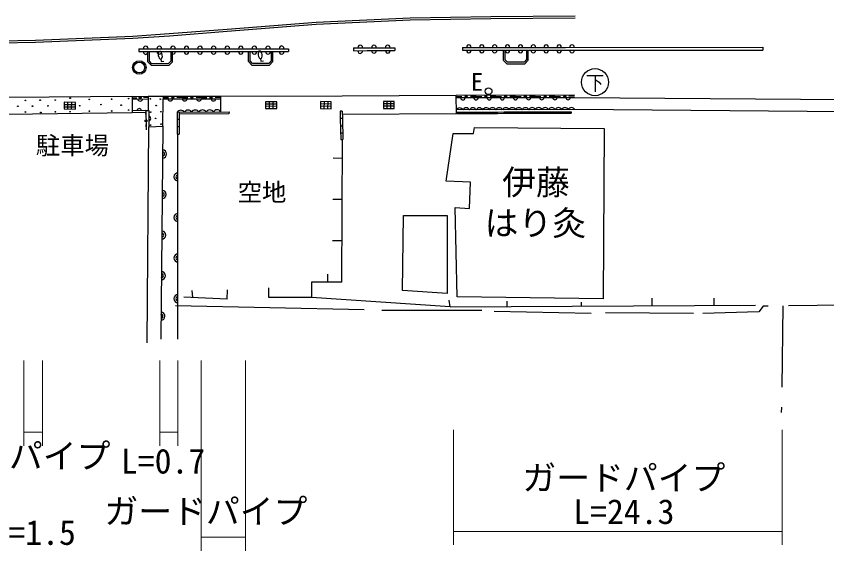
# Model space of a CAD drawing. Units: millimetres, scale not verified. Extents: x 40000 to 680000, y 20000 to 380000.
# Drawn here: x 328318 to 388232, y 252956 to 292482 of the extents above; entities that cross this region are included whole.
import ezdxf
from ezdxf.enums import TextEntityAlignment as Align

# ---------------------------------------------------------------- set-up
doc = ezdxf.new("R2010")
doc.units = ezdxf.units.MM
doc.header["$LTSCALE"] = 1000
doc.linetypes.add('DASHED', pattern=[7.5, 6, -1.5])
for name, color, linetype, lineweight in [('M-BGD', 7, 'Continuous', 25), ('M-BGD-EXST', 7, 'Continuous', 25), ('M-STR-HTXT', 7, 'Continuous', 13), ('M-STR-STRC', 7, 'Continuous', 25)]:
    doc.layers.add(name, color=color, linetype=linetype, lineweight=lineweight)
doc.layers.add('M-BMK-HTXT', color=7, linetype='Continuous')
doc.styles.add('ＭＳ ゴシック', font='')
doc.styles.get('ＭＳ ゴシック').set_extended_font_data('MS Gothic')

msp = doc.modelspace()

# ---------------------------------------------------------------- linework, layer by layer
at = {"layer": 'M-BGD'}
for p, q in [((337392, 290062), (338396, 290064)), ((337392, 290062), (337392, 289862)), ((338396, 290064), (339399, 290066)), ((339399, 290066), (340403, 290068)), ((340403, 290068), (341407, 290069)), ((341407, 290069), (342411, 290071)), ((342411, 290071), (343414, 290073)), ((343414, 290073), (344418, 290074)), ((344418, 290074), (345422, 290076)), ((345422, 290076), (346426, 290078)), ((346426, 290078), (347429, 290080)), ((347429, 290080), (348433, 290081)), ((348433, 290081), (348433, 289881)), ((353237, 290132), (354255, 290137)), ((353237, 290132), (353238, 289932)), ((354255, 290137), (355274, 290142)), ((355274, 290142), (356292, 290147)), ((356292, 290147), (356293, 289947)), ((361300, 290172), (361300, 289972)), ((361300, 290172), (362252, 290172)), ((362252, 290172), (363205, 290173)), ((363205, 290173), (364158, 290173)), ((364158, 290173), (365111, 290173)), ((365111, 290173), (366064, 290174)), ((366064, 290174), (367016, 290174)), ((367016, 290174), (367969, 290175)), ((367969, 290175), (368922, 290175)), ((368922, 290175), (383500, 290181)), ((383500, 290181), (383500, 289981)), ((337392, 289862), (338396, 289864)), ((338048, 289104), (338047, 289863)), ((338169, 289154), (338168, 289864)), ((338396, 289864), (339400, 289866)), ((339400, 289866), (340404, 289868)), ((339869, 289107), (339867, 289867)), ((340404, 289868), (341407, 289869)), ((341407, 289869), (342411, 289871)), ((342411, 289871), (343415, 289873)), ((343415, 289873), (344418, 289874)), ((344418, 289874), (345422, 289876)), ((345422, 289876), (346426, 289878)), ((345481, 289126), (345481, 289876)), ((345601, 289174), (345601, 289877)), ((346426, 289878), (347430, 289880)), ((347281, 289124), (347281, 289879)), ((347430, 289880), (348433, 289881)), ((353238, 289932), (354256, 289937)), ((354256, 289937), (355275, 289942)), ((355275, 289942), (356293, 289947)), ((361300, 289972), (362253, 289972)), ((362253, 289972), (363205, 289973)), ((363205, 289973), (364158, 289973)), ((364158, 289973), (365111, 289973)), ((364342, 289215), (364339, 289973)), ((364463, 289264), (364460, 289973)), ((365111, 289973), (366064, 289974)), ((366064, 289974), (367016, 289974)), ((366160, 289221), (366158, 289974)), ((367016, 289974), (367969, 289975)), ((367969, 289975), (368922, 289975)), ((368922, 289975), (383500, 289981)), ((338294, 288850), (338048, 289104)), ((338294, 288850), (339617, 288853)), ((339869, 289107), (339617, 288853)), ((345724, 288874), (345481, 289126)), ((345724, 288874), (347031, 288873)), ((347281, 289124), (347031, 288873)), ((364588, 288961), (364342, 289215)), ((364588, 288961), (365909, 288966)), ((366160, 289221), (365909, 288966)), ((336889, 286556), (327678, 286474)), ((336889, 286556), (338070, 286562)), ((336889, 286556), (336895, 285340)), ((336889, 286456), (337227, 286458)), ((338071, 286462), (337733, 286460)), ((338070, 286562), (339182, 286567)), ((338070, 286562), (338076, 285511)), ((339182, 286567), (343426, 286565)), ((339182, 286567), (339182, 286367)), ((339182, 286467), (339586, 286467)), ((340597, 286466), (340193, 286467)), ((340597, 286466), (341001, 286466)), ((342012, 286466), (341607, 286466)), ((342012, 286466), (342416, 286465)), ((343426, 286465), (343022, 286465)), ((343426, 286565), (352421, 286584)), ((343426, 286565), (343426, 285414)), ((352421, 286584), (360849, 286635)), ((360849, 286640), (369592, 286658)), ((360852, 285255), (360849, 286640)), ((360849, 286535), (361265, 286536)), ((369593, 286458), (360849, 286440)), ((362306, 286539), (361890, 286538)), ((362306, 286539), (362723, 286540)), ((363764, 286542), (363347, 286541)), ((363764, 286542), (364180, 286544)), ((365221, 286546), (364804, 286545)), ((365221, 286546), (365637, 286547)), ((366678, 286550), (366262, 286549)), ((366678, 286550), (367095, 286551)), ((368135, 286554), (367719, 286553)), ((368135, 286554), (368552, 286555)), ((369593, 286558), (369176, 286557)), ((401299, 286216), (369593, 286458)), ((331865, 286125), (331858, 285625)), ((331860, 285792), (332690, 285779)), ((331863, 285958), (332693, 285946)), ((332695, 286113), (331865, 286125)), ((332134, 285621), (332142, 286121)), ((332411, 285617), (332418, 286117)), ((332688, 285613), (332695, 286113)), ((336890, 286356), (338071, 286362)), ((339156, 284344), (339182, 286367)), ((339182, 286367), (343426, 286365)), ((346745, 286151), (346743, 285656)), ((347571, 285983), (346744, 285986)), ((347571, 285818), (346744, 285821)), ((347572, 286148), (346745, 286151)), ((347020, 286150), (347019, 285656)), ((347296, 286149), (347294, 285655)), ((347570, 285654), (347572, 286148)), ((350810, 286174), (350801, 285657)), ((351602, 285815), (350804, 285829)), ((351605, 285987), (350807, 286001)), ((351608, 286160), (350810, 286174)), ((351076, 286169), (351067, 285652)), ((351342, 286164), (351333, 285647)), ((351598, 285642), (351608, 286160)), ((356252, 286165), (355458, 286165)), ((355458, 286165), (355458, 285665)), ((356252, 285998), (355458, 285998)), ((356252, 285831), (355458, 285831)), ((355723, 286165), (355722, 285665)), ((355987, 286165), (355987, 285665)), ((356252, 285665), (356252, 286165)), ((327666, 285241), (336895, 285361)), ((331858, 285625), (332688, 285613)), ((337908, 285509), (336894, 285490)), ((337910, 285359), (336895, 285340)), ((337871, 285420), (337895, 285040)), ((337908, 285509), (338108, 285511)), ((337908, 285509), (337922, 284306)), ((338108, 285511), (338122, 284308)), ((340215, 285378), (344053, 285421)), ((340215, 285378), (340218, 284841)), ((340365, 285378), (340368, 284842)), ((344025, 285271), (340366, 285229)), ((344053, 285421), (344025, 285271)), ((346743, 285656), (347570, 285654)), ((350801, 285657), (351598, 285642)), ((352415, 285472), (352265, 285469)), ((352265, 285469), (352275, 284918)), ((352415, 285472), (352425, 284921)), ((360852, 285255), (352420, 285221)), ((355458, 285665), (356252, 285665)), ((369611, 285579), (360851, 285555)), ((360914, 285389), (361410, 285391)), ((360914, 285289), (360914, 285389)), ((360914, 285289), (361410, 285291)), ((361410, 285391), (361906, 285393)), ((361410, 285291), (361410, 285391)), ((361410, 285291), (361906, 285293)), ((361906, 285393), (362402, 285394)), ((361906, 285293), (361906, 285393)), ((361906, 285293), (362402, 285294)), ((362402, 285394), (362898, 285396)), ((362402, 285294), (362402, 285394)), ((362402, 285294), (362899, 285296)), ((362898, 285396), (363394, 285398)), ((362899, 285296), (362898, 285396)), ((362899, 285296), (363395, 285298)), ((363394, 285398), (363890, 285399)), ((363395, 285298), (363394, 285398)), ((363395, 285298), (363891, 285299)), ((363890, 285399), (364386, 285401)), ((363891, 285299), (363890, 285399)), ((363891, 285299), (364387, 285301)), ((364386, 285401), (364882, 285403)), ((364387, 285301), (364386, 285401)), ((364387, 285301), (364883, 285303)), ((364882, 285403), (365378, 285404)), ((364883, 285303), (364882, 285403)), ((364883, 285303), (365379, 285304)), ((365378, 285404), (365874, 285406)), ((365379, 285304), (365378, 285404)), ((365379, 285304), (365875, 285306)), ((365874, 285406), (366370, 285408)), ((365875, 285306), (365874, 285406)), ((365875, 285306), (366371, 285308)), ((366370, 285408), (366867, 285410)), ((366371, 285308), (366370, 285408)), ((366371, 285308), (366867, 285310)), ((366867, 285410), (367363, 285411)), ((366867, 285310), (366867, 285410)), ((366867, 285310), (367363, 285311)), ((367363, 285411), (367859, 285413)), ((367363, 285311), (367363, 285411)), ((367363, 285311), (367859, 285313)), ((367859, 285413), (368355, 285415)), ((367859, 285313), (367859, 285413)), ((367859, 285313), (368355, 285315)), ((368355, 285415), (368851, 285416)), ((368355, 285315), (368355, 285415)), ((368355, 285315), (368851, 285316)), ((368851, 285416), (369347, 285418)), ((368851, 285316), (368851, 285416)), ((368851, 285316), (369347, 285318)), ((369347, 285418), (369347, 285318)), ((393292, 285374), (369611, 285579)), ((340368, 284842), (340218, 284841)), ((340218, 284841), (340220, 284305)), ((340368, 284842), (340370, 284305)), ((352425, 284921), (352275, 284918)), ((352275, 284918), (352304, 283367)), ((352425, 284921), (352454, 283370)), ((337956, 284088), (337931, 284469)), ((338007, 268329), (338122, 284308)), ((338122, 284308), (339156, 284344)), ((339156, 284344), (338997, 268609)), ((340370, 284305), (340220, 284305)), ((340220, 284305), (340223, 283768)), ((340370, 284305), (340373, 283769)), ((352285, 284367), (352435, 284370)), ((362121, 283803), (362196, 284252)), ((362196, 284252), (371788, 284177)), ((371788, 284177), (371713, 271589)), ((340223, 283768), (340373, 283769)), ((340275, 268600), (340275, 283768)), ((352294, 283867), (352444, 283870)), ((360098, 280281), (360622, 283803)), ((360622, 283803), (362121, 283803)), ((352304, 283367), (352454, 283370)), ((352380, 272813), (352445, 283370)), ((352436, 281973), (351736, 281977)), ((361896, 280206), (360098, 280281)), ((361821, 278258), (361896, 280206)), ((352417, 278920), (351717, 278924)), ((360922, 271739), (360772, 278333)), ((360772, 278333), (361821, 278258)), ((356876, 272213), (356951, 277758)), ((356951, 277758), (360173, 277758)), ((360173, 277758), (360173, 271988)), ((352399, 275866), (351699, 275870)), ((351331, 273412), (351331, 272813)), ((352380, 272813), (350132, 272813)), ((350132, 272813), (350132, 271689)), ((341290, 272213), (341338, 271685)), ((343899, 271550), (343936, 272249)), ((346985, 271689), (346985, 272389)), ((346985, 271689), (346985, 272389)), ((360173, 271988), (356876, 272213)), ((343899, 271550), (340696, 271719)), ((350132, 271689), (346985, 271689)), ((360398, 270989), (350132, 271689)), ((360398, 270989), (360323, 271489)), ((371713, 271589), (360922, 271739)), ((364594, 271414), (364594, 271012)), ((375309, 271639), (375309, 271072)), ((379880, 271639), (379880, 271097)), ((340091, 271089), (354028, 270789)), ((360398, 270989), (382953, 271114)), ((370064, 271339), (370064, 271043)), ((362743, 270713), (355348, 270731)), ((370823, 270502), (363640, 270660)), ((378376, 270502), (371880, 270555)), ((383212, 270620), (379062, 270502))]:
    msp.add_line(p, q, dxfattribs=at)
at = {"layer": 'M-BGD', "linetype": 'DASHED'}
for p, q in [((383519, 271050), (383212, 270620)), ((391390, 271127), (383519, 271050)), ((384988, 271064), (384871, 263186))]:
    msp.add_line(p, q, dxfattribs=at)
at = {"layer": 'M-BGD'}
for points in [[(339746, 289866), (339747, 289157), (339566, 288974), (338346, 288972), (338169, 289154)], [(347161, 289879), (347161, 289174), (346981, 288993), (345775, 288994), (345601, 289174)], [(366036, 289974), (366039, 289271), (365858, 289087), (364639, 289083), (364463, 289264)]]:
    msp.add_lwpolyline(points, dxfattribs=at)
for centre, radius in [((337417, 288688), 500), ((337417, 288688), 400), ((332301, 286420), 25), ((336624, 286387), 25), ((337480, 286459), 75), ((337480, 286459), 49.5), ((337480, 286459), 24.5), ((338233, 286373), 25), ((339890, 286467), 75), ((339890, 286467), 49.5), ((339890, 286467), 24.5), ((341304, 286466), 75), ((341304, 286466), 49.5), ((341304, 286466), 24.5), ((342719, 286465), 75), ((342719, 286465), 49.5), ((342719, 286465), 24.5), ((361578, 286537), 75), ((361578, 286537), 49.5), ((361578, 286537), 24.5), ((363035, 286541), 75), ((363035, 286541), 49.5), ((363035, 286541), 24.5), ((364492, 286544), 75), ((364492, 286544), 49.5), ((364492, 286544), 24.5), ((365949, 286548), 75), ((365949, 286548), 49.5), ((365949, 286548), 24.5), ((367407, 286552), 75), ((367407, 286552), 49.5), ((367407, 286552), 24.5), ((368864, 286556), 75), ((368864, 286556), 49.5), ((368864, 286556), 24.5), ((328437, 285824), 25), ((328993, 286255), 25), ((329521, 285826), 25), ((330090, 286275), 25), ((330665, 285852), 25), ((331205, 286281), 25), ((333008, 285863), 25), ((333721, 286332), 25), ((334582, 285948), 25), ((335368, 286346), 25), ((336075, 285908), 25), ((338666, 285874), 25), ((338966, 286344), 25), ((328997, 285399), 25), ((330134, 285359), 25), ((331211, 285409), 25), ((332295, 285418), 25), ((333726, 285460), 25), ((335374, 285473), 25), ((336625, 285546), 25), ((338260, 285390), 25), ((339017, 285418), 25), ((337913, 284754), 75), ((337913, 284754), 49.5), ((337913, 284754), 24.5), ((338623, 284925), 25), ((338240, 284433), 25), ((339025, 284497), 25)]:
    msp.add_circle(centre, radius, dxfattribs=at)
for centre, radius, start, end in [((337894, 290093), 170, 349.92058, 190.27756), ((338898, 290095), 170, 349.92058, 190.27756), ((339901, 290097), 170, 349.92198, 190.27616), ((340905, 290098), 170, 349.92202, 190.27782), ((341909, 290100), 170, 349.92058, 190.27756), ((342912, 290102), 170, 349.92058, 190.27756), ((343916, 290104), 170, 349.92198, 190.27616), ((344920, 290105), 170, 349.92202, 190.27782), ((345924, 290107), 170, 349.92058, 190.27756), ((346927, 290109), 170, 349.92058, 190.27756), ((347931, 290111), 170, 349.92202, 190.27782), ((353746, 290162), 172, 350.93143, 189.64531), ((354764, 290167), 172, 350.93161, 189.64513), ((355783, 290172), 172, 350.93242, 189.64286), ((361776, 290209), 163, 346.92206, 193.12665), ((362729, 290209), 163, 346.92225, 193.12646), ((363682, 290210), 163, 346.92206, 193.12665), ((364634, 290210), 163, 346.92068, 193.12803), ((365587, 290210), 163, 346.92087, 193.12784), ((366540, 290211), 163, 346.92068, 193.12803), ((367493, 290211), 163, 346.92068, 193.12803), ((368445, 290212), 163, 346.92087, 193.12784), ((369398, 290212), 163, 346.92206, 193.12665), ((337894, 289833), 170, 169.92202, 10.27782), ((338898, 289835), 170, 169.92198, 10.27616), ((339902, 289837), 170, 169.92058, 10.27756), ((340905, 289838), 170, 169.92058, 10.27756), ((341909, 289840), 170, 169.92202, 10.27782), ((342913, 289842), 170, 169.92198, 10.27616), ((343917, 289844), 170, 169.91973, 10.27819), ((344920, 289845), 170, 169.92058, 10.27756), ((345924, 289847), 170, 169.92202, 10.27782), ((346928, 289849), 170, 169.92198, 10.27616), ((347932, 289851), 170, 169.92058, 10.27756), ((353747, 289906), 172, 170.93143, 9.64531), ((354766, 289911), 172, 170.93245, 9.6445), ((355784, 289917), 172, 170.93102, 9.64426), ((361776, 289935), 163, 166.92068, 13.12803), ((362729, 289935), 163, 166.92068, 13.12803), ((363682, 289936), 163, 166.91978, 13.12868), ((364634, 289936), 163, 166.92206, 13.12665), ((365587, 289937), 163, 166.92206, 13.12665), ((366540, 289937), 163, 166.91978, 13.12868), ((367493, 289937), 163, 166.92068, 13.12803), ((368446, 289938), 163, 166.92068, 13.12803), ((369398, 289938), 163, 166.91978, 13.12868), ((361337, 286453), 162, 184.48468, 355.75198), ((362308, 286455), 162, 184.48211, 355.75256), ((363279, 286457), 162, 184.48382, 355.75261), ((364251, 286459), 162, 184.48382, 355.75261), ((365222, 286461), 162, 184.48193, 355.7545), ((366193, 286463), 162, 184.48493, 355.75173), ((367165, 286465), 162, 184.48305, 355.75362), ((368136, 286467), 162, 184.48468, 355.75198), ((369107, 286469), 162, 184.48298, 355.75193), ((337480, 286413), 204, 195.69631, 344.91526), ((339713, 286396), 179, 189.35131, 350.57523), ((340774, 286396), 179, 189.35131, 350.57523), ((341835, 286395), 179, 189.35131, 350.57523), ((342896, 286394), 179, 189.35131, 350.57523), ((337413, 285484), 166, 6.56834, 175.50834), ((340484, 285217), 314, 32.10509, 149.20407), ((341020, 285223), 314, 32.10434, 149.20576), ((341555, 285229), 314, 32.10576, 149.20434), ((342090, 285235), 314, 32.10576, 149.20434), ((342625, 285242), 314, 32.10576, 149.20434), ((343160, 285248), 314, 32.10447, 149.20456), ((361095, 285433), 272, 26.85486, 153.46349), ((361581, 285435), 272, 26.85486, 153.46349), ((362068, 285436), 272, 26.85558, 153.46293), ((362555, 285437), 272, 26.85486, 153.46349), ((363041, 285439), 272, 26.85486, 153.46349), ((363528, 285440), 272, 26.85486, 153.46349), ((364015, 285441), 272, 26.85486, 153.46349), ((364501, 285443), 272, 26.85656, 153.4618), ((364988, 285444), 272, 26.85727, 153.46124), ((365475, 285445), 272, 26.85678, 153.46157), ((365961, 285447), 272, 26.85656, 153.4618), ((366448, 285448), 272, 26.85656, 153.4618), ((366935, 285449), 272, 26.85656, 153.4618), ((367421, 285451), 272, 26.85656, 153.4618), ((367908, 285452), 272, 26.85656, 153.4618), ((368395, 285454), 272, 26.85591, 153.46144), ((368881, 285455), 272, 26.85486, 153.46349), ((369368, 285456), 272, 26.85486, 153.46349), ((338056, 284909), 209, 287.04518, 74.26052), ((339135, 282298), 300, 269.42127, 89.42127), ((339135, 282298), 150, 269.42127, 89.42127), ((340275, 280600), 300, 90, 270), ((340275, 280600), 150, 90, 270), ((339105, 279298), 300, 269.42127, 89.42127), ((339105, 279298), 150, 269.42127, 89.42127), ((340275, 277600), 300, 90, 270), ((340275, 277600), 150, 90, 270), ((339075, 276298), 300, 269.42127, 89.42127), ((339075, 276298), 150, 269.42127, 89.42127), ((340275, 274600), 300, 90, 270), ((340275, 274600), 150, 90, 270), ((339044, 273298), 300, 269.42127, 89.42127), ((339044, 273298), 150, 269.42127, 89.42127), ((340275, 271600), 300, 90, 270), ((340275, 271600), 150, 90, 270), ((339014, 270298), 300, 269.42127, 89.42127), ((339014, 270298), 150, 269.42127, 89.42127)]:
    msp.add_arc(centre, radius, start, end, dxfattribs=at)
at = {"layer": 'M-BGD-EXST'}
for p, q in [((339006, 289311), (339031, 289125)), ((339031, 289125), (339217, 289150)), ((346384, 289351), (346409, 289165)), ((346409, 289165), (346595, 289190)), ((370500, 288104), (371709, 288104)), ((371104, 288104), (371104, 286887)), ((371107, 287812), (371397, 287602)), ((371397, 287602), (371531, 287421))]:
    msp.add_line(p, q, dxfattribs=at)
for centre, radius in [((371102, 287606), 1000), ((363232, 286935), 250)]:
    msp.add_circle(centre, radius, dxfattribs=at)
for centre, radius, start, end in [((339290, 289633), 475, 159.49238, 215.99192), ((338944, 289763), 106, 35.81464, 159.66966), ((338643, 289545), 478, 339.66966, 35.81464), ((346668, 289673), 475, 159.49238, 215.99192), ((346322, 289803), 106, 35.81464, 159.66966), ((346370, 289456), 106, 215.81464, 339.66966), ((346021, 289585), 478, 339.66966, 35.81464), ((338991, 289416), 106, 215.81464, 339.66966)]:
    msp.add_arc(centre, radius, start, end, dxfattribs=at)
at = {"layer": 'M-STR-HTXT'}
for p, q in [((328873, 267020), (328873, 260725)), ((330272, 267020), (330272, 260725)), ((338926, 267020), (338926, 260725)), ((340275, 267020), (340275, 260725)), ((341984, 267020), (341984, 252956)), ((345255, 267020), (345255, 252956)), ((360641, 261888), (360641, 253388)), ((384941, 261888), (384941, 253388)), ((328873, 261725), (330272, 261725)), ((338926, 261725), (340275, 261725)), ((360641, 254388), (384941, 254388)), ((341984, 253956), (345255, 253956))]:
    msp.add_line(p, q, dxfattribs=at)
at = {"layer": 'M-STR-STRC'}
for points in [[(369642, 292482), (363388, 292445), (357431, 292336), (350480, 292011), (343902, 291509), (339626, 291167), (336929, 290974)], [(369643, 292332), (363390, 292295), (357436, 292186), (350489, 291861), (343914, 291360), (339637, 291018), (336937, 290824)], [(336929, 290974), (329742, 290693), (324441, 290581), (314146, 290538), (302205, 290478), (283538, 290413)], [(336937, 290824), (329746, 290543), (324443, 290431), (314147, 290388), (302206, 290328), (283538, 290263)]]:
    msp.add_lwpolyline(points, dxfattribs=at)

# ---------------------------------------------------------------- texts
at = {"layer": 'M-BGD-EXST', "style": 'ＭＳ ゴシック'}
for s, p in [('伊藤', (364236, 278737)), ('はり灸', (362938, 275724))]:
    msp.add_text(s, height=1833, dxfattribs=at).set_placement(p, align=Align.BOTTOM_LEFT)
at = {"layer": 'M-BMK-HTXT', "style": 'ＭＳ ゴシック'}
for s, p in [('E', (362381, 287628)), ('駐車場', (332473, 282923)), ('空地', (346486, 279463))]:
    msp.add_text(s, height=1320, dxfattribs=at).set_placement(p, align=Align.MIDDLE_CENTER)
at = {"layer": 'M-STR-HTXT', "style": 'ＭＳ ゴシック'}
for p in [(320283, 258501), (334841, 254411)]:
    msp.add_text('ガードパイプ', height=1833, dxfattribs=at).set_placement(p, align=Align.BOTTOM_LEFT)
for s, p in [('L=0.7', (339173, 258118)), ('ガードパイプ', (373231, 256888)), ('L=24.3', (373231, 254388)), ('L=1.5', (329610, 252844))]:
    msp.add_text(s, height=1833, dxfattribs=at).set_placement(p, align=Align.BOTTOM_CENTER)

doc.saveas('drawing.dxf')
